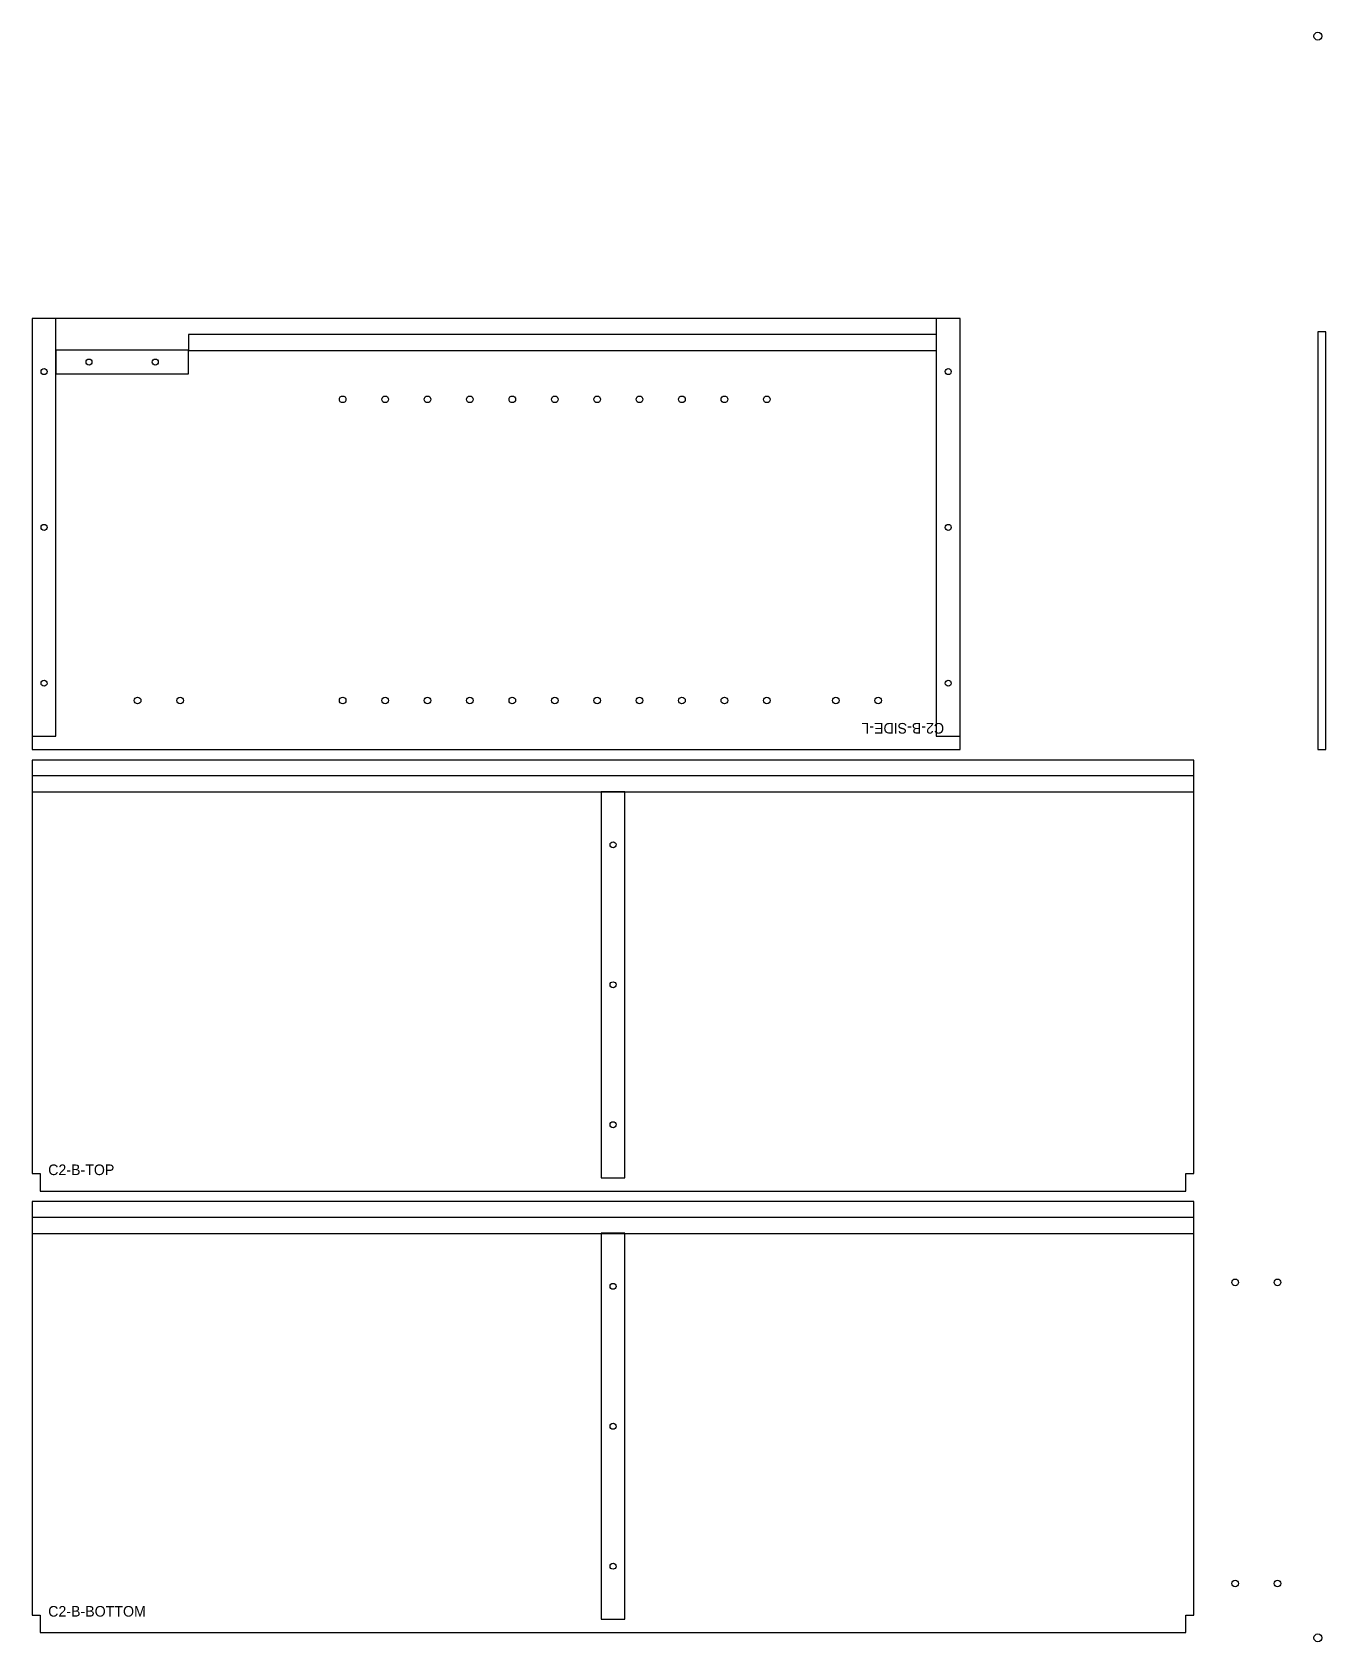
# Model space of a CAD drawing. Header units: millimetres. Extents: x 10 to 986, y 3 to 1217.
import ezdxf

# ---------------------------------------------------------------- set-up
doc = ezdxf.new("R2010")
doc.units = ezdxf.units.MM
for name, color, linetype in [('DRILL_4.5_THRU', 5, 'CONTINUOUS'), ('DRILL_5_D12', 5, 'CONTINUOUS'), ('DRILL_5_D12_FLIP', 5, 'CONTINUOUS'), ('LABEL', 8, 'CONTINUOUS'), ('OUTLINE', 7, 'CONTINUOUS'), ('POCKET_D6', 3, 'CONTINUOUS'), ('TILE_REG', 6, 'CONTINUOUS'), ('TILE_REG_FLIP', 6, 'CONTINUOUS')]:
    doc.layers.add(name, color=color, linetype=linetype)

msp = doc.modelspace()

# ---------------------------------------------------------------- linework, layer by layer
at = {"layer": 'DRILL_4.5_THRU'}
for centre in [(18.9, 961), (52.8, 968.2), (102.8, 968.2), (701.1, 961), (18.9, 843.5), (701.1, 843.5), (18.9, 726), (701.1, 726), (448.2, 604.1), (448.2, 498.55), (448.2, 393), (448.2, 271.1), (448.2, 165.55), (448.2, 60)]:
    msp.add_circle(centre, 2.25, dxfattribs=at)
at = {"layer": 'DRILL_5_D12'}
for centre in [(244.2, 940.1), (276.2, 940.1), (308.2, 940.1), (340.2, 940.1), (372.2, 940.1), (404.2, 940.1), (436.2, 940.1), (468.2, 940.1), (500.2, 940.1), (532.2, 940.1), (564.2, 940.1), (89.5, 713), (121.5, 713), (244.2, 713), (276.2, 713), (308.2, 713), (340.2, 713), (372.2, 713), (404.2, 713), (436.2, 713), (468.2, 713), (500.2, 713), (532.2, 713), (564.2, 713), (616.3, 713), (648.3, 713)]:
    msp.add_circle(centre, 2.5, dxfattribs=at)
at = {"layer": 'DRILL_5_D12_FLIP'}
for centre in [(917.6, 274.1), (949.6, 274.1), (917.6, 47), (949.6, 47)]:
    msp.add_circle(centre, 2.5, dxfattribs=at)
at = {"layer": 'OUTLINE'}
for points in [[(710, 676), (710, 1001), (10, 1001), (10, 676)], [(10, 356.15), (16, 356.15), (16, 343), (880.4, 343), (880.4, 356.15), (886.4, 356.15), (886.4, 668), (10, 668)], [(10, 23.15), (16, 23.15), (16, 10), (880.4, 10), (880.4, 23.15), (886.4, 23.15), (886.4, 335), (10, 335)]]:
    msp.add_lwpolyline(points, close=True, dxfattribs=at)
at = {"layer": 'POCKET_D6'}
for points in [[(27.875, 686), (27.875, 1001), (9.925, 1001), (9.925, 686)], [(710.075, 686), (710.075, 1001), (692.125, 1001), (692.125, 686)], [(692.2, 977.025), (692.2, 989.075), (127.8, 989.075), (127.8, 977.025)], [(986, 676), (986, 991), (979.925, 991), (979.925, 676)], [(127.8, 959.225), (127.8, 977.175), (27.8, 977.175), (27.8, 959.225)], [(10, 644.025), (886.4, 644.025), (886.4, 656.075), (10, 656.075)], [(439.225, 353), (457.175, 353), (457.175, 644.1), (439.225, 644.1)], [(10, 311.025), (886.4, 311.025), (886.4, 323.075), (10, 323.075)], [(439.225, 20), (457.175, 20), (457.175, 311.1), (439.225, 311.1)]]:
    msp.add_lwpolyline(points, close=True, dxfattribs=at)
at = {"layer": 'TILE_REG'}
for centre in [(980, 1214), (980, 6)]:
    msp.add_circle(centre, 3, dxfattribs=at)
at = {"layer": 'TILE_REG_FLIP'}
for centre in [(980, 1214), (980, 6)]:
    msp.add_circle(centre, 3, dxfattribs=at)

# ---------------------------------------------------------------- texts
at = {"layer": 'LABEL'}
msp.add_text('C2-B-SIDE-L', height=8, rotation=180, dxfattribs=at).set_placement((698, 696))
for s, p in [('C2-B-TOP', (22, 355)), ('C2-B-BOTTOM', (22, 22))]:
    msp.add_text(s, height=8, dxfattribs=at).set_placement(p)

doc.saveas('drawing.dxf')
